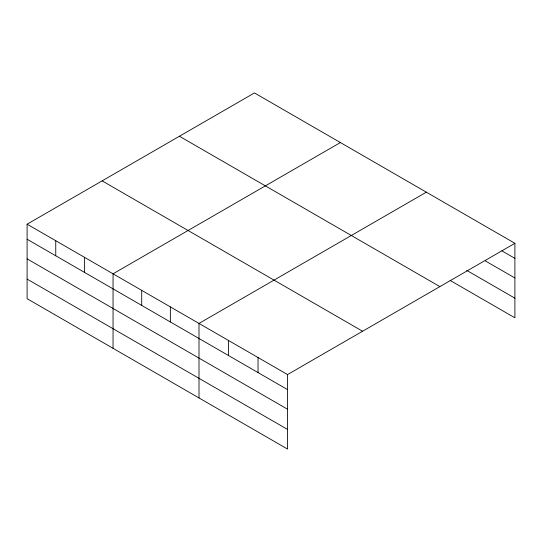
<?xml version="1.0" encoding="UTF-8"?>
<svg xmlns="http://www.w3.org/2000/svg" width="542" height="542" viewBox="0 0 542 542"><rect width="100%" height="100%" fill="white"/><g stroke="black" fill="none" stroke-linecap="round" stroke-linejoin="round"><path stroke-width="0.81" d="M27.1 224.192L287.551 374.563L287.551 449.067L27.1 298.696L27.1 224.192L254.449 92.933L514.9 243.304L514.9 317.808L450.104 280.404M340.396 142.553L113.048 273.812L113.048 348.316M426.344 192.18L199.002 323.432L199.002 397.943M287.551 374.563L514.9 243.304M501.939 250.871L514.9 258.358M485.381 260.932L514.9 277.978M466.662 270.343L514.9 298.188M179.422 136.245L439.874 286.616M102.126 180.872L362.578 331.243M27.1 239.239L287.551 389.617M27.1 258.859L287.551 409.23M27.1 279.076L287.551 429.447M258.033 357.517L258.033 372.571M228.521 340.478L228.521 355.532M170.351 306.894L170.351 321.948M141.699 290.356L141.699 305.403M84.403 257.274L84.403 272.321M55.751 240.729L55.751 255.783"/></g></svg>
